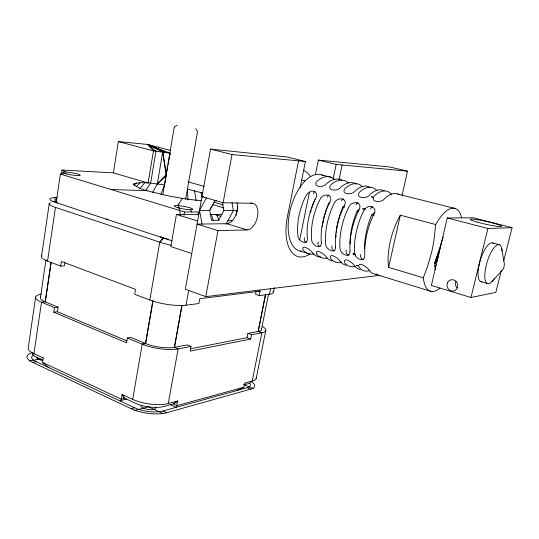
<?xml version="1.0" encoding="UTF-8"?>
<svg xmlns="http://www.w3.org/2000/svg" width="539" height="539" viewBox="0 0 539 539"><rect width="100%" height="100%" fill="white"/><g stroke="black" fill="none" stroke-linecap="round" stroke-linejoin="round"><path stroke-width="0.81" d="M435.074 269.709L434.771 263.18L443.247 237.012M313.523 193.77L313.967 192.241L315.147 191.426M461.539 217.655A43.201 16.258 -73.6 0 0 436.603 222.991L435.714 224.541L433.801 241.499L431.82 251.713L427.595 266.327L423.277 277.787L423.465 279.209A43.201 16.258 -73.6 0 0 439.939 288.069M169.785 155.65L170.028 153.224L147.679 144.452L118.358 141.589L113.385 172.884L148.097 183.004L153.453 150.92L147.679 144.452L170.856 150.529M35.635 297.009L28.244 347.756A23.608 7.169 6.9 0 0 32.037 352.722L43.464 358.098M41.53 256.51L49.238 203.574M40.412 297.676L45.983 259.71M33.93 353.699L41.51 302.211A23.878 6.01 7.7 0 1 41.537 294.179M64.916 262.021L64.33 265.882L60.698 266.111L47.553 261.112L55.463 207.367M65.057 173.45L60.361 174.057L56.157 202.637L172.056 240.866M61.365 174.084L61.965 170.021L113.385 172.884M50.962 262.54L45.148 301.827L58.084 307.196L57.397 311.744L53.772 312.169L54.459 307.607L58.084 307.196M45.343 301.914L51.158 262.621M48.948 367.659L42.453 362.376L43.12 357.936M60.698 266.111L61.399 261.455L135.511 289.369L134.689 294.281L149.808 300.034A25.528 6.064 9.6 0 0 186.016 305.215L198.884 303.524L199.767 298.7L260.094 291.195L259.232 295.588L255.574 294.314L256.146 291.39M370.684 208.984L371.31 207.434L372.678 206.626M262.5 326.519A22.086 5.619 10.9 0 1 261.846 332.745L251.524 334.739L250.675 339.044L190.152 351.132L191.022 346.422L178.133 348.908L174.313 347.345A20.219 5.747 9.2 0 1 145.685 343.579L130.836 337.407L127.332 337.987L126.524 342.791L53.772 312.169M162.758 194.673L174.299 127.11M164.887 183.341L166.201 175.653L162.704 152.092L147.679 144.452L155.987 151.189L170.028 153.224L168.653 161.276M152.658 192.369L157.327 183.887L166.039 174.885L167.831 166.1M168.107 164.489L168.384 162.886M177.971 400.935L165.958 404.061A24.962 8.563 8.7 0 1 135.282 400.484L132.722 399.406L142.215 344.192L145.429 343.478L152.874 300.364M149.808 300.034L159.76 242.193L163.613 237.564M152.995 301.288L145.685 343.579L142.215 344.192L127.332 337.987M198.837 214.455L176.442 214.434L170.836 246.566L191.749 253.559M185.645 199.228L197.57 131.516L195.664 128.747M183.967 215.149L184.527 211.955L199.12 212.022L197.577 214.812M181.838 305.404L174.313 347.345L187.235 344.893L191.022 346.422M174.542 347.311L182.067 305.384M300.129 187.788L305.418 161.505L286.997 156.977L210.513 149.101L185.335 289.241L205.777 296.645L380.069 275.288M168.269 403.556L178.133 348.908A25.272 7.189 9.2 0 1 142.215 344.192M186.016 305.215L188.67 290.501M205.777 296.645L217.965 230.625L247.152 229.931A13.677 7.701 -73.9 0 0 257.507 216.597A13.677 7.701 -73.9 0 0 252.245 203.304L250.655 202.853M203.621 196.668L201.977 196.62L223.112 202.752L232.013 154.552L305.418 161.505M236.25 215.27L237.874 206.538M327.442 197.133L328.076 195.711L329.026 195.131M391.435 194.357A41.382 18.326 -73.9 0 0 374.174 196.034C369.828 202.556 381.908 202.96 384.543 198.702A41.651 18.03 -73.9 0 1 398.968 194.64M190.476 348.787L247.078 337.677L247.92 333.378L258.275 331.411A17.666 4.494 10.9 0 0 261.26 328.527M236.702 390.607L243.918 387.231L244.746 383.04L253.734 380.541A21.836 6.717 10.7 0 0 256.294 377.529M265.424 294.644L258.127 331.451L261.846 332.745L252.225 381.053M265.572 294.617L258.275 331.411L261.846 332.745M261.428 329.747L268.516 294.105M259.232 295.588L269.52 294.233L270.666 288.459M298.572 160.851L287.442 216.557A42.055 21.331 -74.2 0 0 309.885 254.051M256.193 378.405L265.747 330.65M273.361 292.583L274.338 287.698M299.745 239.747L309.42 192.214C313.658 188.697 319.007 193.912 315.665 198.244A40.122 19.613 -74.2 0 0 307.405 238.494C307.904 246.572 297.481 240.859 297.905 235.664A39.873 19.855 -74.3 0 1 306.024 195.65L307.56 193.595L309.42 192.214M315.342 174.804L318.347 160.096L389.859 167.009L407.497 171.166L402.006 195.644M333.095 179.049L336.147 164.408L407.497 171.166M339.051 179.682L342.13 164.974M341.605 200.892L342.278 199.477L343.498 198.851M423.277 277.787L388.606 267.357L400.349 215.169L435.714 224.541M356.036 204.732L356.757 203.311L358.017 202.684M503.722 260.822L512.05 227.647L473.357 217.79L447.276 217.965L431.362 285.448L470.965 297.488L495.806 292.374L501.29 270.531M370.145 270.356A41.382 18.326 -73.9 0 1 358.731 266.765C358.213 260.681 367.611 267.465 368.838 269.857A41.651 18.03 -73.9 0 0 374.679 274.034L431.22 291.437M470.965 297.488L487.903 228.489L512.05 227.647M360.766 254.455C359.958 256.551 361.143 259.326 363.522 259.555M346.308 250.15C345.418 252.272 346.712 255.102 349.144 255.21M332.125 245.925C331.222 247.994 332.448 250.81 334.847 250.911M318.205 241.782C317.451 243.574 318.145 246.114 320.206 246.579M304.542 237.712C303.78 239.464 304.414 241.984 306.448 242.442M437.142 260.923L434.771 263.18L440.275 247.65M437.237 260.526L434.771 263.18L439.501 250.918M160.959 194.053L164.624 184.877C154.632 183.907 144.25 181.32 134.299 183.583L133.113 184.762M437.338 260.088L434.771 263.18L438.982 253.135M437.452 259.616L434.771 263.18L438.598 254.745M437.574 259.084L434.771 263.18L438.308 255.985M437.715 258.484L434.771 263.18L438.072 256.975M225.956 224.285L233.326 210.641L232.013 202.603M222.412 202.462L223.806 210.574L218.564 220.215L211.531 220.269L209.745 210.479L215.115 200.69L216.671 200.724M209.927 209.516L211.867 205.979M202.138 224.278L199.497 210.405L206.659 197.422M434.771 263.18L437.884 257.79M134.299 183.583L133.739 184.513C141.393 190.867 152.409 191.547 161.673 194.424C174.717 197.287 187.909 199.558 201.229 200.67M177.769 205.561L182.458 198.365M145.597 190.442L150.624 183.179L155.987 151.189L153.453 150.92L118.358 141.589M50.43 202.772A24.39 3.793 9.2 0 0 55.355 207.333L159.888 242.233L163.573 237.645M139.668 189.021L144.755 182.775M365.119 208.964L363.555 211.113A41.382 18.326 -73.9 0 0 354.581 252.535C354.049 258.066 364.89 263.773 364.842 255.594A41.651 18.03 -73.9 0 1 373.972 213.916C378.028 207.69 368.858 203.567 365.119 208.964L362.579 208.923L365.024 209.065M136.138 186.878L139.951 182.708M492.094 281.385L502.611 269.951L504.005 267.162L504.376 264.063L501.796 248.991M434.751 266.414L436.226 264.824M134.157 185.275L136.407 182.977M166.201 175.653L157.327 183.887L162.704 152.092L166.457 174.144M174.474 126.968L177.176 125.095M354.561 253.559L353.416 254.253M177.324 401.36L173.437 403.886L163.688 406.527A19.943 6.94 8.6 0 1 135.383 403.246L124.448 398.166L122.218 394.966M32.3 352.749A23.561 7.357 6.7 0 0 32.657 362.363L131.125 408.69A24.909 8.792 8.6 0 0 166.612 412.746L250.608 389.185A21.796 6.899 10.7 0 0 251.545 381.572M32.657 362.363L36.288 361.723L134.595 407.78A19.923 7.027 8.6 0 0 162.879 411.021L247.111 387.73L250.608 389.185M243.918 387.231L176.785 405.651L173.437 403.886L177.627 401.029L176.785 405.651L175.822 407.444A34.739 12.518 8.6 0 0 170.095 404.58M244.012 384.792L247.9 383.741A17.45 5.444 10.7 0 0 251.113 381.605M134.676 410.462L148.468 406.804L163.458 413.736M131.125 408.69L134.595 407.78M29.382 360.914L40.593 358.974M162.017 237.052L160.635 237.099A25.885 4.42 10.2 0 0 168.673 239.343M247.152 229.931L226.724 223.705L197.038 224.103L217.965 230.625M227.889 220.707L232.787 220.667M106.244 219.157L107.894 219.151M209.711 214.468L222.156 214.482M199.497 210.405L209.745 210.479M223.806 210.574L237.113 210.668M57.619 202.664L56.157 202.637A24.41 3.679 9.3 0 1 57.141 197.618M52.701 201.546L56.622 201.613M223.112 202.752L252.245 203.304M110.953 189.499L147.255 190.718M358.334 265.633L356.346 265.296L358.341 265.693M202.563 193.016L187.484 189.128L187.909 200.063M318.347 160.096L336.147 164.408M321.716 174.899L331.081 177.257M397.795 194.067L455.61 208.627M210.513 149.101L232.013 154.552M301.813 180.066L305 180.895M447.276 217.965L487.903 228.489M492.633 242.927L499.363 244.726M336.201 232.37A39.866 18.42 -74.2 0 1 342.871 207.01L344.394 207.421M350.06 244.073A40.236 18.036 -74.1 0 1 357.202 210.877L358.752 211.295M364.492 248.304A40.607 17.639 -74 0 1 371.809 214.818L374.181 215.459M188.023 181.825L204.187 186.379M213.559 202.091L223.207 204.908M481.057 281.695L487.714 283.642M212.642 204.571L223.779 207.838M214.69 214.475L221.017 216.368M60.361 174.057L184.527 211.955M300.23 251.113L309.399 253.936M176.442 214.434L197.604 220.97M54.21 197.51L56.972 198.413M258.632 290.689L260.094 291.195M247.92 333.378L251.524 334.739M247.078 337.677L250.675 339.044M243.675 384.536L253.29 388.531M54.459 307.607L41.51 302.211L45.148 301.827A19.101 4.804 7.8 0 1 40.742 297.09M57.397 311.744L126.934 340.891M147.679 144.452L166.376 152.658M162.879 411.021L166.612 412.746M121.774 394.326L132.722 399.406M373.217 197.442L371.31 196.56L373.183 197.53M42.749 360.2L36.915 357.492A18.865 5.808 6.8 0 1 32.313 353.469M42.453 362.376L121.369 399.204L124.448 398.166L122.164 394.508L121.369 399.204L120.089 400.982A34.739 12.518 8.6 0 1 126.645 399.143M355.14 254.752L352.91 253.626L355.201 254.88M61.965 170.021L65.576 171.995M190.651 209.792L191.621 211.989M216.894 215.007L219.009 220.498M211.315 214.468L213.343 220.828M200.986 192.524L202.233 197.267M178.261 204.018L180.74 216.065M194.579 190.806L196.135 200.562M236.978 202.725A13.475 7.863 -74 0 1 235.22 216.415A13.475 7.863 -74 0 1 226.724 223.705M273.071 291.282A22.281 4.73 11 0 1 269.52 294.233M171.234 245.238A25.865 4.555 10.1 0 1 159.881 242.233M56.898 201.579A19.525 2.944 9.3 0 1 56.642 198.884M47.553 261.112A24.093 5.06 8.4 0 1 41.941 255.904M42.817 360.503A7.095 2.21 6.6 0 1 37.211 356.993M155.549 406.925A7.526 2.675 8.6 0 1 148.791 409.566A7.526 2.675 8.6 0 1 141.198 405.267M245.669 384.058A6.529 2.062 10.8 0 1 244.457 384.859M36.288 361.723A18.845 5.889 6.7 0 1 33.694 354.871M249.725 383.283A17.437 5.518 10.7 0 1 247.111 387.73M482.048 281.715A20.233 6.744 -73.3 0 1 480.249 260.377A20.233 6.744 -73.3 0 1 493.481 243.446M494.512 278.144A20.314 6.636 -73.3 0 1 484.851 277.666A20.314 6.636 -73.3 0 1 492.478 249.907A20.314 6.636 -73.3 0 1 502.004 250.878M457.079 287.961A5.686 5.343 77.4 0 1 455.94 281.553M334.78 179.602A39.873 19.855 -74.3 0 0 316.858 181.299C312.169 187.471 323.946 187.761 326.466 183.772A40.122 19.613 -74.2 0 1 341.847 180.242M313.732 253.923A39.873 19.855 -74.3 0 1 302.864 249.651C301.564 243.487 311.151 250.406 312.236 252.522A40.122 19.613 -74.2 0 0 320.779 256.995M303.342 170.277A39.131 20.549 -74.5 0 1 310.329 176.549M388.606 267.357A42.271 17.342 -73.7 0 1 400.349 215.169M301.658 251.309A39.616 20.098 -74.4 0 1 290.939 207.225A39.616 20.098 -74.4 0 1 323.036 175.498M348.43 183.058A40.236 19.498 -74.2 0 0 330.778 184.884C326.169 191.136 338.027 191.446 340.574 187.397A40.492 19.242 -74.1 0 1 356.333 184.102M327.106 258.026A40.236 19.498 -74.2 0 1 316.44 253.808C315.328 247.664 324.862 254.549 325.994 256.732A40.492 19.242 -74.1 0 0 332.287 260.984M377.017 190.705A40.991 18.737 -74 0 0 359.432 192.248C354.999 198.675 366.998 199.046 369.606 194.862A41.26 18.454 -74 0 1 384.28 190.934M355.316 266.273A40.991 18.737 -74 0 1 344.367 262.365C343.646 256.254 353.092 263.079 354.285 265.397A41.26 18.454 -74 0 0 360.281 269.601M369.875 187.302A40.876 18.858 -74.1 0 0 354.952 191.096C352.371 195.212 340.446 194.869 344.967 188.529A40.614 19.128 -74.1 0 1 362.343 186.575M346.159 265.249A40.876 18.858 -74.1 0 1 340.001 261.024C338.849 258.781 329.349 251.915 330.272 258.046A40.614 19.128 -74.1 0 0 341.457 262.021M377.3 274.115A41.651 18.03 -73.9 0 1 375.966 274.176M310.531 212.555A39.152 19.134 -74.3 0 1 311.158 210.176M311.616 208.6A39.152 19.134 -74.3 0 1 315.012 199.497M371.809 214.818A41.132 18.191 -73.3 0 1 374.827 212.824M322.403 226.784A39.509 18.784 -74.2 0 1 322.598 225.208M322.827 223.618A39.509 18.784 -74.2 0 1 328.81 203.216A40.001 19.357 -73.5 0 1 330.063 202.374M335.898 237.726A39.866 18.42 -74.2 0 1 336.019 234.694M342.871 207.01A40.371 18.986 -73.5 0 1 344.738 205.77M357.202 210.877A40.748 18.596 -73.4 0 1 359.048 209.61M321.379 242.907C321.406 250.689 311.232 244.895 311.67 239.761A40.236 19.498 -74.2 0 1 319.998 199.41C322.551 192.841 334.321 193.696 329.821 202.051A40.492 19.242 -74.1 0 0 321.359 242.644L321.379 242.907M335.588 247.138C335.48 255.008 325.26 249.106 325.697 243.938A40.614 19.128 -74.1 0 1 334.234 203.237C336.774 196.513 348.753 197.55 344.253 205.925A40.876 18.858 -74.1 0 0 335.575 246.875L335.588 247.138M350.08 251.457C349.851 259.347 339.536 253.451 340.001 248.196A40.991 18.737 -74 0 1 348.753 207.138C351.307 200.319 363.448 201.418 358.967 209.88A41.26 18.454 -74 0 0 350.06 251.194L350.08 251.457M66.91 173.956A8.873 1.078 9.7 0 0 80.23 175.29A8.873 1.078 9.7 0 0 67.314 172.13A8.873 1.078 9.7 0 0 66.91 173.956M178.045 207.744A9.453 1.314 10.4 0 0 192.746 209.455A9.453 1.314 10.4 0 0 179.709 205.743A9.453 1.314 10.4 0 0 178.045 207.744M477.116 222.102A16.082 1.422 12.5 0 0 501.573 226.373A16.082 1.422 12.5 0 0 479.043 220.006A16.082 1.422 12.5 0 0 477.116 222.102M447.417 282.887A5.808 5.424 77.8 0 0 452.895 291.208A5.808 5.424 77.8 0 0 456.796 282.2A5.808 5.424 77.8 0 0 447.417 282.887"/></g></svg>
